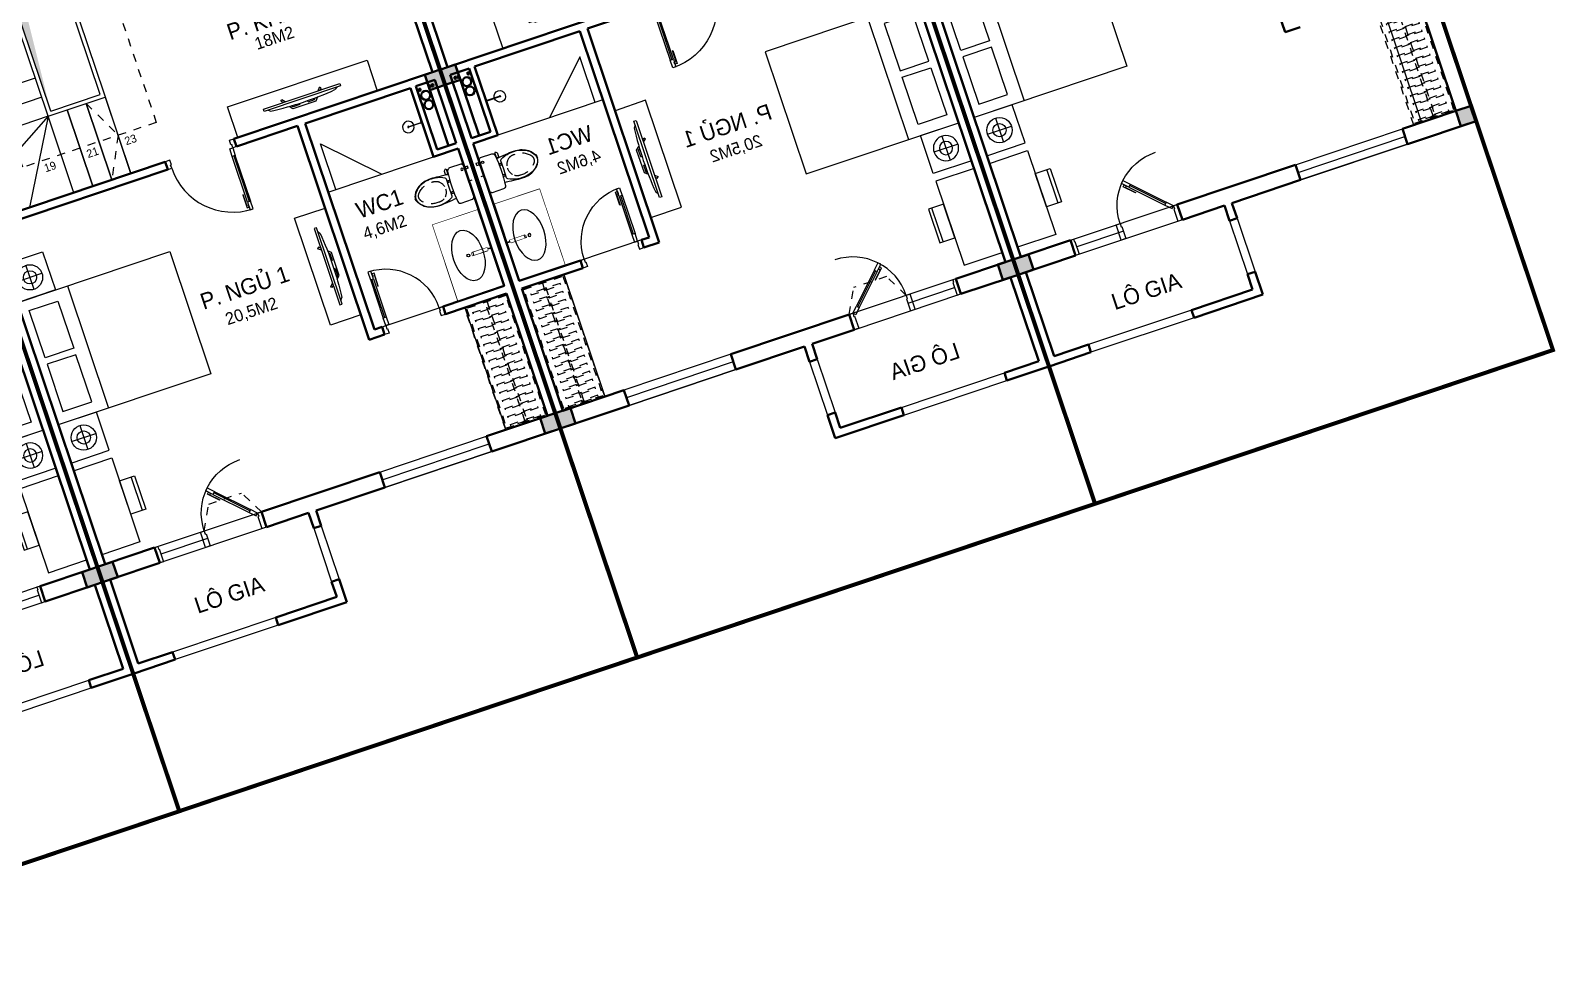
# Model space of a CAD drawing. Header units: metres. Extents: x 568336 to 569219, y 2065964 to 2066430.
# Drawn here: x 568578.68 to 568597.63, y 2066026.43 to 2066038.06 of the extents above; entities that cross this region are included whole.
import ezdxf

# ---------------------------------------------------------------- set-up
doc = ezdxf.new("R2010")
doc.units = ezdxf.units.M
for name, pattern in [('$AUDIT_BAD_LTYPE2', [0]), ('CENTER', [2, 1.25, -0.25, 0.25, -0.25]), ('HIDDEN', [0.375, 0.25, -0.125]), ('HIDDEN2', [0.1875, 0.125, -0.0625]), ('X-5M-G-MB PHONGNGU$0$HIDDEN2', [0.1875, 0.125, -0.0625]), ('xref-thap C (mb tang 32-2)$0$HIDDEN', [0.375, 0.25, -0.125])]:
    doc.linetypes.add(name, pattern=pattern)
doc.layers.get('0').update_dxf_attribs({"linetype": 'CONTINUOUS'})
doc.layers.get('DEFPOINTS').update_dxf_attribs({"linetype": 'CONTINUOUS'})
for name, color, linetype, lineweight in [('-CENTER', 143, 'CENTER', 13), ('-CONCRETE', 1, 'CONTINUOUS', 35), ('-DOOR', 137, 'CONTINUOUS', 9), ('-FURNITURE', 46, 'CONTINUOUS', 9), ('-HATCH', 8, 'CONTINUOUS', 5), ('-KH', 143, 'CONTINUOUS', 13), ('-LINE1', 7, 'CONTINUOUS', 18), ('-LINE2', 252, 'CONTINUOUS', 9), ('-STEEL1', 1, 'CONTINUOUS', 35), ('-TEXT', 7, 'CONTINUOUS', 15), ('-WALL', 4, 'CONTINUOUS', 35), ('TEXT25', 2, 'CONTINUOUS', 13)]:
    doc.layers.add(name, color=color, linetype=linetype, lineweight=lineweight)
doc.layers.add('-RANH GIOI LO DAT', color=12, linetype='CONTINUOUS')
doc.layers.add('ChiaLo', color=128, linetype='CENTER')
doc.styles.add('SVN_AVO_thuong', font='')
doc.styles.add('T1', font='', dxfattribs={"height": 200})
doc.styles.get('SVN_AVO_thuong').set_extended_font_data('SVN-Avo')
doc.styles.get('T1').set_extended_font_data('VNgeometric Light')

# ---------------------------------------------------------------- blocks, each defined once
blk = doc.blocks.new('*U145')
at = {"linetype": 'X-5M-G-MB PHONGNGU$0$HIDDEN2'}
for points in [[(0, 600), (0, 0), (1746, 0), (1746, 600)], [(1726, 580), (1726, 20), (20, 20), (20, 580)], [(1726, 287), (1726, 313), (20, 313), (20, 287)], [(114, 319), (109, 319), (109, 280), (114, 280)], [(228, 319), (223, 319), (223, 280), (228, 280)], [(342, 319), (337, 319), (337, 280), (342, 280)], [(456, 319), (451, 319), (451, 280), (456, 280)], [(570, 319), (565, 319), (565, 280), (570, 280)], [(684, 319), (679, 319), (679, 280), (684, 280)], [(798, 319), (793, 319), (793, 280), (798, 280)], [(912, 319), (907, 319), (907, 280), (912, 280)], [(1026, 319), (1021, 319), (1021, 280), (1026, 280)], [(1140, 319), (1135, 319), (1135, 280), (1140, 280)], [(1254, 319), (1249, 319), (1249, 280), (1254, 280)], [(1368, 319), (1363, 319), (1363, 280), (1368, 280)], [(1482, 319), (1477, 319), (1477, 280), (1482, 280)], [(1596, 319), (1591, 319), (1591, 280), (1596, 280)], [(1710, 319), (1705, 319), (1705, 280), (1710, 280)]]:
    blk.add_lwpolyline(points, close=True, dxfattribs=at)
for points in [[(122, 313), (122, 515), (100, 515), (100, 313)], [(236, 313), (236, 515), (214, 515), (214, 313)], [(350, 313), (350, 515), (328, 515), (328, 313)], [(464, 313), (464, 515), (442, 515), (442, 313)], [(578, 313), (578, 515), (556, 515), (556, 313)], [(692, 313), (692, 515), (670, 515), (670, 313)], [(806, 313), (806, 515), (784, 515), (784, 313)], [(920, 313), (920, 515), (898, 515), (898, 313)], [(1034, 313), (1034, 515), (1012, 515), (1012, 313)], [(1148, 313), (1148, 515), (1126, 515), (1126, 313)], [(1262, 313), (1262, 515), (1240, 515), (1240, 313)], [(1376, 313), (1376, 515), (1354, 515), (1354, 313)], [(1490, 313), (1490, 515), (1468, 515), (1468, 313)], [(1604, 313), (1604, 515), (1582, 515), (1582, 313)], [(1718, 313), (1718, 515), (1696, 515), (1696, 313)], [(100, 287), (100, 92), (122, 92), (122, 287)], [(214, 287), (214, 92), (236, 92), (236, 287)], [(328, 287), (328, 92), (350, 92), (350, 287)], [(442, 287), (442, 92), (464, 92), (464, 287)], [(556, 287), (556, 92), (578, 92), (578, 287)], [(670, 287), (670, 92), (692, 92), (692, 287)], [(784, 287), (784, 92), (806, 92), (806, 287)], [(898, 287), (898, 92), (920, 92), (920, 287)], [(1012, 287), (1012, 92), (1034, 92), (1034, 287)], [(1126, 287), (1126, 92), (1148, 92), (1148, 287)], [(1240, 287), (1240, 92), (1262, 92), (1262, 287)], [(1354, 287), (1354, 92), (1376, 92), (1376, 287)], [(1468, 287), (1468, 92), (1490, 92), (1490, 287)], [(1582, 287), (1582, 92), (1604, 92), (1604, 287)], [(1696, 287), (1696, 92), (1718, 92), (1718, 287)]]:
    blk.add_lwpolyline(points, dxfattribs=at)
blk = doc.blocks.new('Sink_Cicle')
blk.add_lwpolyline([(17, -50), (-17, -50), (-18, -252), (17, -252)], close=True)
blk.add_circle((0, -300), 17.5)
at = {"layer": 'DEFPOINTS'}
blk.add_line((0, -100), (0, 0), dxfattribs=at)
blk.add_wipeout([(17, -50), (-17, -50), (-18, -252), (17, -252)])
at = {"layer": '-FURNITURE', "linetype": 'Continuous'}
blk.add_ellipse((0, -300), major_axis=(-325, 0), ratio=0.584615, dxfattribs=at)
blk.add_line((-18, -237), (17, -237))
blk = doc.blocks.new('*U146')
at = {"ltscale": 300}
blk.add_lwpolyline([(0, 0), (999, 0), (999, -600), (0, -600)], close=True, dxfattribs=at)
blk.add_wipeout([(0, 0), (999, 0), (999, -600), (0, -600)], dxfattribs=at)
blk.add_blockref('Sink_Cicle', (500, 0), dxfattribs=at)
blk = doc.blocks.new('XR.MB.LM123$0$tvi 1')
blk.add_lwpolyline([(29, 0), (29, -1000), (0, -1000), (0, 0)], close=True)
for points in [[(29, -50), (52, -81)], [(-24, -236), (-39, -252)], [(0, -285), (-39, -252)], [(0, -256), (-24, -236)], [(70, -315), (111, -350), (111, -650), (70, -685)], [(89, -446), (89, -360), (71, -345)], [(89, -554), (89, -640), (71, -655)], [(89, -446), (73, -446)], [(89, -554), (73, -554)], [(0, -715), (-39, -748)], [(-24, -764), (-39, -748)], [(0, -744), (-24, -764)], [(29, -950), (52, -919)]]:
    blk.add_lwpolyline(points)
blk.add_arc((-4025, -500), 4099, 354.1311, 5.8689)
blk = doc.blocks.new('A$C18091ED7')
for p, q in [((0, -42), (0, 0)), ((146, -27), (179, -27)), ((146, -27), (146, -30)), ((146, -30), (166, -30)), ((153, -37), (146, -30)), ((152, 0), (152, -27)), ((152, 0), (179, 0)), ((153, -37), (166, -37)), ((153, -40), (153, -37)), ((153, -40), (178, -40)), ((153, -40), (178, -40)), ((153, -40), (153, -42)), ((185, -30), (166, -30)), ((178, -37), (166, -37)), ((185, -30), (178, -37)), ((178, -37), (178, -40)), ((178, -40), (178, -42)), ((179, 0), (179, -27)), ((179, -27), (185, -27)), ((185, -27), (185, -30)), ((-83, -267), (-83, -300)), ((-83, -278), (-83, -288)), ((-61, -290), (-83, -290)), ((-63, -265), (-81, -265)), ((-61, -267), (-61, -300)), ((61, -267), (61, -300)), ((61, -290), (83, -290)), ((63, -265), (81, -265)), ((83, -267), (83, -300)), ((83, -278), (83, -288)), ((165, -262), (165, -290)), ((168, -260), (228, -260)), ((168, -292), (207, -292)), ((231, -274), (231, -262))]:
    blk.add_line(p, q)
for points in [[(230, -219, -0.137407), (225, -235), (222, -241, -0.236081), (198, -255, -0.051961), (-198, -255, -0.236081), (-222, -241), (-225, -235, -0.137407), (-230, -219), (-230, -72, -0.198912), (-226, -63), (-209, -46, -0.198912), (-200, -42), (0, -42), (200, -42, -0.198912), (209, -46), (226, -63, -0.198912), (230, -72)], [(144, -619, -0.212405), (26, -734, -0.027685), (-1, -739, -0.022279), (-26, -734, -0.212405), (-144, -619, -0.142796), (-167, -428, -0.093005), (-128, -309, -0.256439), (-111, -300), (0, -300), (111, -300, -0.256439), (128, -309, -0.093005), (167, -428, -0.142796)]]:
    blk.add_lwpolyline(points, format="xyb", close=True)
at = {"linetype": 'xref-thap C (mb tang 32-2)$0$HIDDEN', "ltscale": 100}
blk.add_lwpolyline([(61, -669, -0.199031), (0, -699, -0.199031), (-61, -669, -0.218924), (-132, -478, -0.153791), (-112, -404, -0.236701), (0, -348, -0.236701), (112, -404, -0.153791), (132, -478, -0.218924)], format="xyb", close=True, dxfattribs=at)
blk.add_circle((166, -78), 13.9)
for centre, radius, start, end in [((-81, -267), 1.98, 90, 180), ((-63, -267), 1.98, 0, 90), ((63, -267), 1.98, 90, 180), ((81, -267), 1.98, 0, 90), ((168, -262), 2.47, 90, 180), ((168, -290), 2.47, 180, 270), ((207, -277), 15.5, 270, 306.4659), ((168, -225), 80.1, 306.4659, 320.3123), ((228, -274), 2.47, 320.3123, 0)]:
    blk.add_arc(centre, radius, start, end)
for points in [[(-156, -259), (-157, -267), (-164, -328), (-169, -385), (-184, -528), (-136, -679), (-50, -735), (-20, -741), (0, -744)], [(156, -259), (157, -267), (164, -328), (169, -385), (184, -528), (136, -679), (50, -735), (20, -741), (0, -744)]]:
    blk.add_open_spline(points, degree=3, knots=[130.613938, 130.613938, 130.613938, 130.613938, 152.852109, 311.129351, 417.703951, 561.383393, 697.692632, 710.812262, 710.812262, 710.812262, 710.812262])
blk = doc.blocks.new('shower')
for points in [[(180919, -32316), (180912, -32316), (180912, -32147), (180919, -32147)], [(180929, -32327), (180902, -32327), (180902, -32316), (180929, -32316)]]:
    blk.add_lwpolyline(points, close=True)
for radius, start, end in [(72, 272.7907, 267.2093), (8.35, 294.8355, 245.1645)]:
    blk.add_arc((180916, -32147), radius, start, end)
blk = doc.blocks.new('X-5M-G-MB PHONGNGU$0$A$C25DB0C3F')
at = {"elevation": 0}
for points in [[(0, 438), (197, 438), (197, 0), (0, 0)], [(197, 438), (197, 0), (0, 0), (0, 438)]]:
    blk.add_lwpolyline(points, close=True, dxfattribs=at)
at = {"elevation": 0, "flags": 128}
blk.add_lwpolyline([(44, 438), (44, 0)], dxfattribs=at)
blk = doc.blocks.new('G1600')
for p, q in [((137477, -212827), (139077, -212827)), ((137228, -213392), (137228, -213077)), ((139326, -213392), (139326, -213077)), ((137385, -213234), (137070, -213234)), ((139169, -213234), (139484, -213234))]:
    blk.add_line(p, q)
blk.add_lwpolyline([(137477, -213484), (137477, -211484), (139077, -211484), (139077, -213484), (137477, -213484)])
for points in [[(136977, -213484), (136977, -212984), (137477, -212984), (137477, -213484)], [(137617, -213375), (137617, -212999), (138235, -212999), (138235, -213375)], [(138937, -213375), (138937, -212999), (138320, -212999), (138320, -213375)], [(139577, -213484), (139577, -212984), (139077, -212984), (139077, -213484)]]:
    blk.add_lwpolyline(points, close=True)
for centre, radius in [((137228, -213234), 157), ((139326, -213234), 157), ((137228, -213234), 82.4), ((139326, -213234), 82.4)]:
    blk.add_circle(centre, radius)
blk = doc.blocks.new('*U150')
at = {"linetype": '$AUDIT_BAD_LTYPE2'}
for p, q in [((70, 100), (70, 600)), ((90, 600), (90, 100))]:
    blk.add_line(p, q, dxfattribs=at)
for points in [[(50, 600), (90, 600), (90, 700), (50, 700), (50, 600)], [(50, 603), (50, 100)], [(50, 100), (90, 100), (90, 0), (50, 0), (50, 100)]]:
    blk.add_lwpolyline(points)
for points in [[(118, 495), (118, 664), (90, 664), (90, 636), (113, 636), (113, 495)], [(0, 0), (50, 0), (50, -40), (60, -40), (60, -100), (0, -100)], [(800, 0), (750, 0), (750, -40), (740, -40), (740, -100), (800, -100)]]:
    blk.add_lwpolyline(points, close=True)
at = {"linetype": '$AUDIT_BAD_LTYPE2', "ltscale": 0.3}
blk.add_arc((50, 0), 700, 0, 90, dxfattribs=at)
blk = doc.blocks.new('*U152')
at = {"linetype": '$AUDIT_BAD_LTYPE2'}
for p, q in [((70, 100), (70, 700)), ((90, 700), (90, 100))]:
    blk.add_line(p, q, dxfattribs=at)
for points in [[(50, 700), (90, 700), (90, 800), (50, 800), (50, 700)], [(50, 703), (50, 100)], [(50, 100), (90, 100), (90, 0), (50, 0), (50, 100)]]:
    blk.add_lwpolyline(points)
for points in [[(118, 595), (118, 764), (90, 764), (90, 736), (113, 736), (113, 595)], [(0, 0), (50, 0), (50, -40), (60, -40), (60, -100), (0, -100)], [(900, 0), (850, 0), (850, -40), (840, -40), (840, -100), (900, -100)]]:
    blk.add_lwpolyline(points, close=True)
at = {"linetype": '$AUDIT_BAD_LTYPE2', "ltscale": 0.3}
blk.add_arc((50, 0), 800, 0, 90, dxfattribs=at)
blk = doc.blocks.new('*U151')
at = {"linetype": '$AUDIT_BAD_LTYPE2'}
for p, q in [((135, 57), (488, 410)), ((503, 396), (149, 42))]:
    blk.add_line(p, q, dxfattribs=at)
for points in [[(476, 426), (121, 71)], [(474, 424), (503, 396), (573, 467), (545, 495), (474, 424)], [(121, 71), (149, 42), (78, -28), (50, 0), (121, 71)]]:
    blk.add_lwpolyline(points)
for points in [[(448, 301), (568, 421), (548, 441), (528, 421), (544, 405), (444, 305)], [(0, 0), (50, 0), (50, -40), (60, -40), (60, -199), (0, -199)], [(800, 0), (750, 0), (750, -40), (740, -40), (740, -199), (800, -199)]]:
    blk.add_lwpolyline(points, close=True)
at = {"linetype": '$AUDIT_BAD_LTYPE2', "ltscale": 0.3}
blk.add_arc((50, 0), 700, 0, 90, dxfattribs=at)
blk = doc.blocks.new('A$C5C575821')
at = {"layer": '-CONCRETE'}
h = blk.add_hatch(color=256, dxfattribs=at)
h.dxf.hatch_style = 1
h.paths.add_polyline_path([(0, 200), (0, 0), (200, 0), (200, 200)])
blk.add_lwpolyline([(0, 0), (200, 0), (200, 200), (0, 200)], close=True, dxfattribs=at)
blk = doc.blocks.new('TRUC M4')
at = {"layer": '-WALL'}
for p in [(-200, 14600), (5600, 14600), (-200, 9000), (5600, 9000), (-200, 4300), (5600, 4300), (-200, -200), (5600, -200)]:
    blk.add_blockref('A$C5C575821', p, dxfattribs=at)
blk = doc.blocks.new('M4- T2')
at = {"layer": '-HATCH', "true_color": 0x8c8896}
h = blk.add_hatch(color=252, dxfattribs=at)
h.dxf.hatch_style = 1
h.paths.add_polyline_path([(718672, 39690), (718023, 39690), (718023, 37290), (718195, 39459)])
at = {"layer": '-CONCRETE'}
blk.add_line((722573, 36241), (722573, 35311), dxfattribs=at)
for centre, radius in [((722453, 36085, 0), 13), ((722503, 35994, 0), 55), ((722582, 36085, 0), 13), ((722623, 36085, 0), 13), ((722503, 35873, 0), 55)]:
    blk.add_circle(centre, radius, dxfattribs=at)
at = {"layer": '-DOOR'}
for p, q in [((721073, 33441), (721873, 33441)), ((718183, 31641), (717572, 31641)), ((720473, 31741), (721873, 31741)), ((720473, 31741), (720473, 31541)), ((720473, 31641), (721873, 31641)), ((720473, 31541), (721873, 31541))]:
    blk.add_line(p, q, dxfattribs=at)
for points in [[(717523, 31741), (718923, 31741), (718923, 31541), (717523, 31541)], [(720473, 31741), (721873, 31741), (721873, 31541), (720473, 31541)]]:
    blk.add_lwpolyline(points, dxfattribs=at)
blk.add_lwpolyline([(717523, 31741), (717564, 31741), (717564, 31708), (717572, 31708), (717572, 31541), (717523, 31541)], close=True, dxfattribs=at)
at = {"layer": '-FURNITURE'}
for p, q in [((720973, 35241), (722673, 35241)), ((722123, 33341), (722123, 31741))]:
    blk.add_line(p, q, dxfattribs=at)
for points in [[(720123, 36641), (721951, 36641), (721951, 36241), (720123, 36241)], [(720473, 33667), (720473, 35069), (720873, 35065), (720873, 33667)], [(716873, 32967), (717373, 32967), (717373, 31867), (716873, 31867)]]:
    blk.add_lwpolyline(points, close=True, dxfattribs=at)
blk.add_lwpolyline([(721073, 35241), (721073, 35841), (721673, 35241)], dxfattribs=at)
at = {"layer": '-KH', "linetype": 'HIDDEN2', "ltscale": 5}
blk.add_lwpolyline([(717473, 40240), (719222, 40240), (719222, 36740), (717473, 36740)], close=True, dxfattribs=at)
blk.add_lwpolyline([(718473, 37240), (718722, 36740), (718473, 36240)], dxfattribs=at)
at = {"layer": '-LINE1'}
for p, q in [((717973, 37240), (717973, 39740)), ((718023, 37290), (718023, 39690)), ((718672, 37290), (718672, 39690)), ((718722, 37290), (718722, 39740)), ((717973, 37240), (716973, 36663)), ((717973, 37240), (717395, 36240)), ((717973, 37240), (718722, 37240)), ((717973, 36240), (717973, 37240)), ((718023, 37290), (718672, 37290)), ((718223, 37240), (718223, 36240)), ((718223, 36240), (718223, 37240)), ((718473, 37240), (718473, 36240)), ((718473, 36240), (718473, 37240)), ((718722, 36240), (718722, 37290)), ((718722, 37240), (718722, 36240)), ((718673, 30341), (717323, 30341))]:
    blk.add_line(p, q, dxfattribs=at)
at = {"layer": '-LINE1', "lineweight": 18}
for p, q in [((717973, 37740), (716973, 37740)), ((717973, 37490), (716973, 37490)), ((717973, 37240), (716973, 37240))]:
    blk.add_line(p, q, dxfattribs=at)
at = {"layer": '-LINE1'}
for points in [[(719473, 31341), (719473, 30641)], [(719573, 31341), (719573, 30641)], [(718673, 30441), (717323, 30441)]]:
    blk.add_lwpolyline(points, dxfattribs=at)
at = {"layer": '-LINE2', "linetype": 'HIDDEN2', "ltscale": 10}
for p, q in [((718173, 31741), (718333, 32041)), ((718333, 32041), (718762, 32041)), ((718923, 31741), (718762, 32041))]:
    blk.add_line(p, q, dxfattribs=at)
at = {"layer": '-RANH GIOI LO DAT', "linetype": 'HIDDEN', "ltscale": 10, "const_width": 50}
blk.add_lwpolyline([(716773, 48541), (722773, 48541), (722773, 28541), (716773, 28541)], close=True, dxfattribs=at)
at = {"layer": '-WALL'}
for p, q in [((722773, 46541), (722773, 32541)), ((722773, 31541), (722773, 46541)), ((722673, 46341), (722673, 36241)), ((716773, 40741), (716773, 31541)), ((719173, 36241), (716973, 36241)), ((719173, 36141), (719173, 36241)), ((722673, 36241), (720073, 36241)), ((720073, 36241), (720073, 36141)), ((716873, 31741), (716873, 36141)), ((716873, 36141), (719173, 36141)), ((720073, 36141), (720873, 36141)), ((720873, 36141), (720873, 33341)), ((720973, 36141), (722352, 36141)), ((720973, 33441), (720973, 36141)), ((722352, 35241), (722352, 36141)), ((722422, 36141), (722673, 36141)), ((722422, 35311), (722422, 36141)), ((722673, 36141), (722673, 35311)), ((722352, 35241), (722673, 35241)), ((722422, 35311), (722673, 35311)), ((721073, 33441), (720973, 33441)), ((721073, 33341), (721073, 33441)), ((721873, 33441), (721873, 33341)), ((720873, 33341), (721073, 33341)), ((721873, 33341), (722673, 33341)), ((722673, 33341), (722673, 31741)), ((717523, 31741), (716873, 31741)), ((717523, 31541), (717523, 31741)), ((718923, 31741), (720473, 31741)), ((718923, 31541), (718923, 31741)), ((720473, 31741), (720473, 31541)), ((722673, 31741), (721873, 31741)), ((721873, 31741), (721873, 31541)), ((716773, 30341), (716773, 31541)), ((716873, 31541), (717523, 31541)), ((716873, 30441), (716873, 31541)), ((719473, 31541), (718923, 31541)), ((719473, 31341), (719473, 31541)), ((720473, 31541), (719573, 31541)), ((719573, 31341), (719573, 31541)), ((721873, 31541), (722773, 31541)), ((719473, 31341), (719573, 31341)), ((719473, 30441), (719473, 30641)), ((719473, 30641), (719573, 30641)), ((719573, 30341), (719573, 30641)), ((717323, 30341), (716773, 30341)), ((717323, 30441), (716873, 30441)), ((717323, 30341), (717323, 30441)), ((718673, 30341), (718673, 30441)), ((718673, 30441), (719473, 30441)), ((718673, 30341), (719573, 30341))]:
    blk.add_line(p, q, dxfattribs=at)
at = {"layer": '-DOOR', "rotation": 180}
blk.add_blockref('*U152', (720073, 36141), dxfattribs=at)
at = {"layer": '-DOOR'}
blk.add_blockref('*U150', (721073, 33441), dxfattribs=at)
at = {"layer": '-DOOR', "xscale": -1}
blk.add_blockref('*U151', (718923, 31741), dxfattribs=at)
at = {"layer": '-FURNITURE', "extrusion": (0, 0, -1), "xscale": -1, "rotation": 90.00368972240832}
blk.add_blockref('XR.MB.LM123$0$tvi 1', (-721537, 36473), dxfattribs=at)
at = {"layer": '-FURNITURE'}
for name, p, rotation in [('G1600', (930357, 172644), 270), ('shower', (690026, -145225), 90.00000000000001), ('X-5M-G-MB PHONGNGU$0$A$C25DB0C3F', (717570, 32666), 180.0007140750975)]:
    blk.add_blockref(name, p, dxfattribs=dict(at, rotation=rotation))
at = {"layer": '-FURNITURE', "extrusion": (0, 0, -1), "rotation": 179.9963102775916}
blk.add_blockref('XR.MB.LM123$0$tvi 1', (-720663, 33867), dxfattribs=at)
at = {"layer": '-FURNITURE', "xscale": -1, "rotation": 270}
blk.add_blockref('A$C18091ED7', (722715, 34816), dxfattribs=at)
at = {"layer": '-FURNITURE', "extrusion": (0, 0, -1), "xscale": 0.916666666665974, "yscale": 0.916666666665974, "zscale": -0.916666666665974, "rotation": 270}
blk.add_blockref('*U145', (-722673, 33341), dxfattribs=at)
at = {"layer": '-TEXT', "style": 'T1'}
for s, p in [('19', (717723, 36590)), ('21', (718279, 36590)), ('23 ', (718778, 36590))]:
    blk.add_text(s, height=100, rotation=360, dxfattribs=at).set_placement(p)
at = {"layer": 'TEXT25'}
for s, height, rotation, style, p in [('P. KHÁCH', 200, 360, 'SVN_AVO_thuong', (720418, 37415)), ('18M2', 150, 0, 'T1', (720696, 37195)), ('WC1', 200, 360, 'SVN_AVO_thuong', (721234, 34803)), ('4,6M2', 150, 360, 'T1', (721221, 34533)), ('P. NGỦ 1', 200, 360, 'SVN_AVO_thuong', (719039, 34347)), ('20,5M2', 150, 360, 'T1', (719263, 34070)), ('LÔ GIA', 200, 360, 'SVN_AVO_thuong', (717770, 30792))]:
    blk.add_text(s, height=height, rotation=rotation, dxfattribs=dict(at, style=style)).set_placement(p)
at = {"layer": '-FURNITURE', "extrusion": (0, 0, -1), "xscale": -1, "zscale": -1, "rotation": 90}
blk.add_blockref('*U146', (-722673, 34441), dxfattribs=at)
at = {"layer": '-WALL'}
for p, q in [((722673, 35241), (722673, 33441)), ((722673, 33441), (721873, 33441))]:
    blk.add_line(p, q, dxfattribs=at)
at = {"layer": '-STEEL1'}
blk.add_blockref('TRUC M4', (716973, 31741), dxfattribs=at)
blk = doc.blocks.new('TRUC M8')
at = {"layer": '-WALL'}
for p in [(-200, 14600), (5600, 14600), (-200, 9000), (5600, 9000), (-200, 4300), (5600, 4300), (-200, -200), (5600, -200)]:
    blk.add_blockref('A$C5C575821', p, dxfattribs=at)
blk = doc.blocks.new('M8-T2')
at = {"layer": '-DOOR'}
for p, q in [((202028.1, -234462.3), (201416.9, -234462.3)), ((204318.2, -234362.3), (204318.4, -234562.3)), ((204318.4, -234362.3), (205718.4, -234362.3)), ((204318.4, -234462.3), (205718.4, -234462.3)), ((204318.4, -234562.3), (205718.4, -234562.3))]:
    blk.add_line(p, q, dxfattribs=at)
for points in [[(201368.1, -234362.3), (202768.1, -234362.3), (202768.1, -234562.3), (201368.1, -234562.3)], [(204318.2, -234362.3), (205718.1, -234362), (205718.1, -234562), (204318.2, -234562.3)]]:
    blk.add_lwpolyline(points, dxfattribs=at)
blk.add_lwpolyline([(201368.1, -234362.3), (201408.7, -234362.3), (201408.7, -234394.8), (201416.9, -234394.8), (201416.9, -234562.3), (201368.1, -234562.3)], close=True, dxfattribs=at)
at = {"layer": '-FURNITURE'}
blk.add_line((205968, -232762.1), (205968, -234362.3), dxfattribs=at)
blk.add_lwpolyline([(200718, -233136.2), (201218, -233136.2), (201218, -234236.2), (200718, -234236.2)], close=True, dxfattribs=at)
at = {"layer": '-LINE1'}
blk.add_line((202518.1, -235762.1), (201168.1, -235762.1), dxfattribs=at)
for points in [[(203318.1, -234762.3), (203318.1, -235462.1)], [(203418.1, -234762.3), (203418.1, -235462.1)], [(202518.1, -235662.1), (201168.1, -235662.1)]]:
    blk.add_lwpolyline(points, dxfattribs=at)
at = {"layer": '-RANH GIOI LO DAT', "linetype": 'HIDDEN', "ltscale": 10, "const_width": 50}
blk.add_lwpolyline([(200617.9, -217562.3), (206617.8, -217562.3), (206617.9, -237562.3), (200617.9, -237562.3)], close=True, dxfattribs=at)
at = {"layer": '-WALL'}
for p, q in [((200618.1, -225362), (200618.1, -234562.1)), ((200718, -234362.5), (200718, -229962.6)), ((204717.9, -229962.6), (204718, -232762)), ((204718, -232762), (204917.9, -232762)), ((206418, -232762), (206418, -234362.3)), ((201368.1, -234362.5), (200718, -234362.5)), ((201368.1, -234562.1), (201368.1, -234362.5)), ((202768.1, -234362.3), (204318.2, -234362.3)), ((202768.1, -234562.3), (202768.1, -234362.3)), ((204318.2, -234362.3), (204318.2, -234562.3)), ((206418, -234362.3), (205718.1, -234362)), ((205718.1, -234362), (205718.1, -234562.1)), ((200618.1, -234562.1), (201368.1, -234562.1)), ((200618.1, -235762.1), (200618.1, -234562.1)), ((200718.1, -234562.1), (200618.1, -234562.1)), ((200718.1, -235662.1), (200718.1, -234562.1)), ((203318.1, -234562.3), (202768.1, -234562.3)), ((203318.1, -234762.3), (203318.1, -234562.3)), ((204318.2, -234562.3), (203418.1, -234562.3)), ((203418.1, -234762.3), (203418.1, -234562.3)), ((205718.1, -234562.1), (206618, -234562.3)), ((203318.1, -234762.3), (203418.1, -234762.3)), ((203318.1, -235662.1), (203318.1, -235462.1)), ((203318.1, -235462.1), (203418.1, -235462.1)), ((203418.1, -235762.1), (203418.1, -235462.1)), ((201168.1, -235662.1), (200718.1, -235662.1)), ((201168.1, -235762.1), (201168.1, -235662.1)), ((202518.1, -235762.1), (202518.1, -235662.1)), ((202518.1, -235662.1), (203318.1, -235662.1)), ((201168.1, -235762.1), (200618.1, -235762.1)), ((202518.1, -235762.1), (203418.1, -235762.1))]:
    blk.add_line(p, q, dxfattribs=at)
blk.add_lwpolyline([(206618, -231662.6), (206618, -234562.3)], dxfattribs=at)
at = {"layer": '-DOOR', "xscale": -1}
blk.add_blockref('*U151', (202768.1, -234362.3), dxfattribs=at)
at = {"layer": '-FURNITURE'}
for name, p, rotation in [('G1600', (414202.2, -93459.1), 270), ('X-5M-G-MB PHONGNGU$0$A$C25DB0C3F', (201415.1, -233437.1), 180.0007140750975)]:
    blk.add_blockref(name, p, dxfattribs=dict(at, rotation=rotation))
at = {"layer": '-FURNITURE', "extrusion": (0, 0, -1), "xscale": 0.916666666665974, "yscale": 0.916666666665974, "zscale": -0.916666666665974, "rotation": 270}
blk.add_blockref('*U145', (-206418, -232762), dxfattribs=at)
at = {"layer": '-STEEL1'}
blk.add_blockref('TRUC M8', (200817.9, -234362.4), dxfattribs=at)
at = {"layer": 'TEXT25', "style": 'SVN_AVO_thuong'}
blk.add_text('LÔ GIA', height=200, rotation=360, dxfattribs=at).set_placement((201615, -235361.6))

msp = doc.modelspace()

# ---------------------------------------------------------------- linework, layer by layer
at = {"layer": 'ChiaLo', "ltscale": 5}
for points in [[(568529.663, 2066032.391), (568591.233, 2066053.054), (568597.596, 2066034.093)], [(568585.545, 2066051.145), (568591.908, 2066032.184)], [(568579.856, 2066049.236), (568586.219, 2066030.275)], [(568574.168, 2066047.327), (568580.531, 2066028.366)]]:
    msp.add_lwpolyline(points, dxfattribs=at)

# ---------------------------------------------------------------- next in the draw order: block references
at = {"layer": '-CENTER', "color": 2, "true_color": 0xf1eb1f, "xscale": -0.001, "yscale": 0.001, "zscale": 0.001, "rotation": 18.55170734854561}
msp.add_blockref('M4- T2', (569269.139, 2066229.357), dxfattribs=at)

# ---------------------------------------------------------------- next in the draw order: block references
at = {"layer": '-CENTER', "color": 2, "true_color": 0xf1eb1f, "xscale": 0.001, "yscale": 0.001, "zscale": 0.001, "rotation": 18.55149973248752}
msp.add_blockref('M4- T2', (567910.084, 2065773.263), dxfattribs=at)

# ---------------------------------------------------------------- next in the draw order: block references
at = {"layer": '-CENTER', "color": 2, "true_color": 0xf1eb1f, "xscale": -0.001, "yscale": 0.001, "zscale": 0.001, "rotation": 18.55170734854561}
msp.add_blockref('M4- T2', (569280.515, 2066233.175), dxfattribs=at)

# ---------------------------------------------------------------- next in the draw order: block references
at = {"layer": '-WALL', "color": 2, "true_color": 0xf1eb1f, "xscale": 0.001, "yscale": 0.001, "zscale": 0.001, "rotation": 18.55135928507137}
msp.add_blockref('M8-T2', (568326.133, 2066193.575), dxfattribs=at)

doc.saveas('drawing.dxf')
